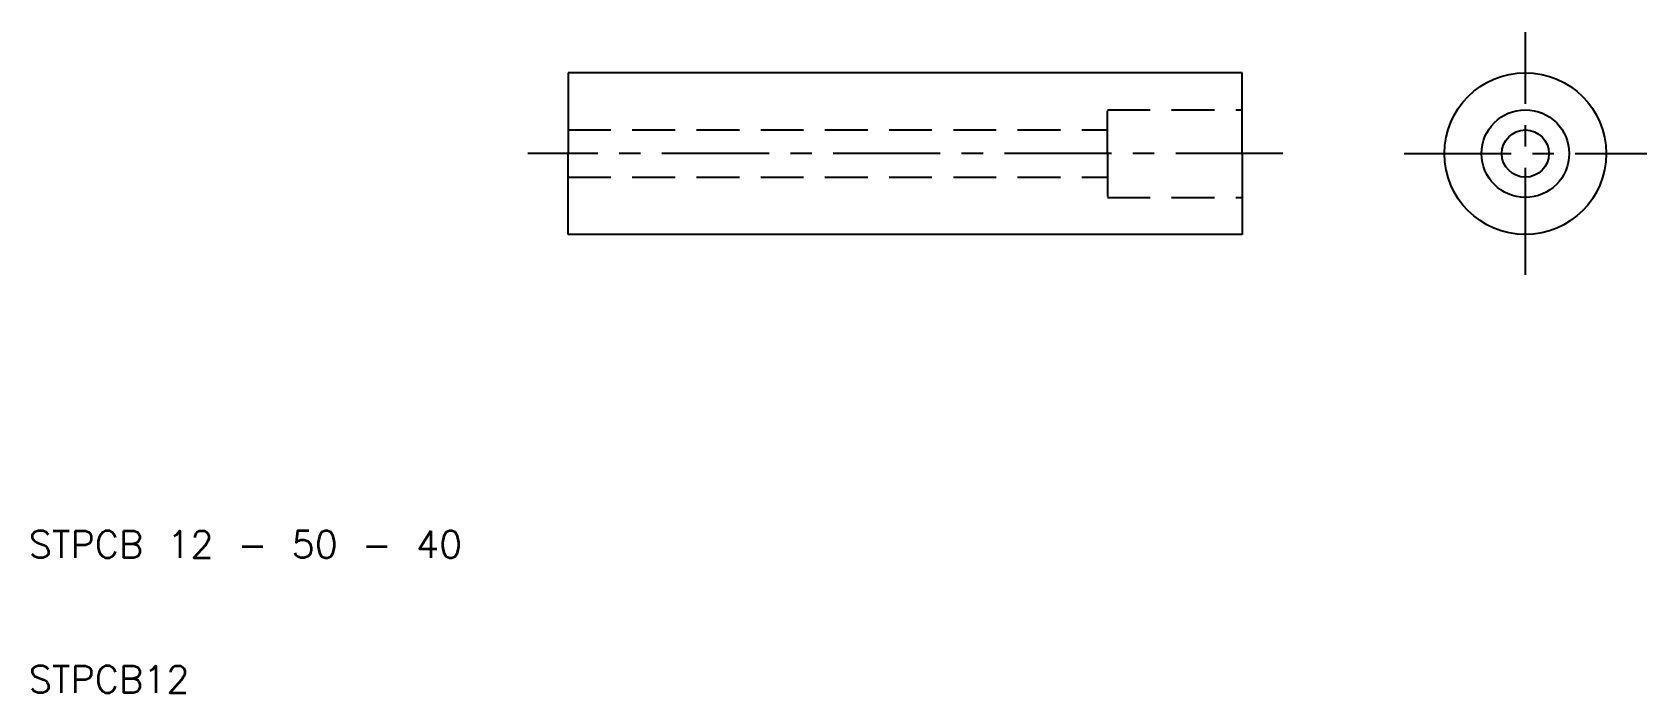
# Model space of a CAD drawing. Extents: x 10 to 130, y 10 to 59.
import ezdxf

# ---------------------------------------------------------------- set-up
doc = ezdxf.new("R2010")
doc.units = 0
doc.header["$LTSCALE"] = 0.25
doc.linetypes.add('CENTER', pattern=[50.8, 31.75, -6.35, 6.35, -6.35])
doc.linetypes.add('DASHED', pattern=[19.05, 12.7, -6.35])
doc.layers.get('0').update_dxf_attribs({"linetype": 'CONTINUOUS'})
doc.layers.add('CENTER', color=1, linetype='CENTER')
doc.styles.get("Standard").update_dxf_attribs({"font": 'txt.shx', "bigfont": 'extfont.shx'})

msp = doc.modelspace()

# ---------------------------------------------------------------- linework, layer by layer
for p, q in [((100, 56), (50, 56)), ((50, 56), (50, 50)), ((100, 50), (100, 56)), ((50, 44), (50, 50)), ((100, 50), (100, 44)), ((100, 44), (50, 44))]:
    msp.add_line(p, q)
at = {"color": 3, "linetype": 'DASHED'}
for p, q in [((90, 53.25), (100, 53.25)), ((90, 50), (90, 53.25)), ((50, 51.75), (90, 51.75)), ((90, 50), (90, 46.75)), ((50, 48.25), (90, 48.25)), ((90, 46.75), (100, 46.75))]:
    msp.add_line(p, q, dxfattribs=at)
for radius in [6, 3.25, 1.75]:
    msp.add_circle((121, 50), radius)
at = {"layer": 'CENTER', "color": 1, "linetype": 'CENTER'}
for p, q in [((121, 41), (121, 59)), ((103, 50), (47, 50)), ((112, 50), (130, 50))]:
    msp.add_line(p, q, dxfattribs=at)

# ---------------------------------------------------------------- texts
for s, p in [('STPCB 12 - 50 - 40', (10, 20)), ('STPCB12', (10, 10))]:
    msp.add_text(s, height=2).set_placement(p)

doc.saveas('drawing.dxf')
